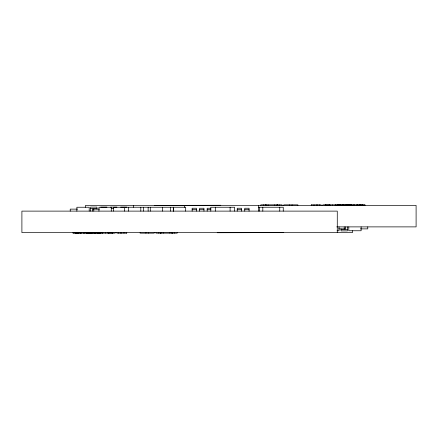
<?xml version="1.0" encoding="UTF-8"?>
<svg xmlns="http://www.w3.org/2000/svg" width="438" height="438" viewBox="0 0 438 438"><rect width="100%" height="100%" fill="white"/><g stroke="black" fill="none" stroke-linecap="round" stroke-linejoin="round"><path stroke-width="0.66" d="M220.768 205.269L154.242 205.384M100.614 207.103L106.921 207.103M110.6 207.103L116.908 207.103M120.587 207.103L126.894 207.103M258.601 207.245L283.255 207.245L283.255 211.116M210.864 208.247L207.174 208.247L207.174 211.116M90.628 208.537L96.935 208.537M111.23 208.537L113.754 208.537M77.608 209.123L70.228 209.123L70.228 211.116M99.53 209.123L92.298 209.123L92.298 211.116M192.145 209.397L196.443 209.397M199.662 209.397L203.96 209.397M207.174 209.397L210.864 209.397M237.237 209.397L241.541 209.397M244.754 209.397L249.058 209.397M336.74 226.884L416.1 226.884L416.1 205.384L85.503 205.384L85.503 207.294M338.47 228.877L345.702 228.877L345.702 226.884M360.392 228.877L367.772 228.877L367.772 226.884M341.065 229.463L347.372 229.463M337.101 230.755L339.045 230.755L339.045 226.884M217.232 232.731L283.758 232.616M365.057 205.384L365.057 204.847L322.833 204.847L322.833 205.384M364.241 204.847L364.241 205.384M363.064 204.847L363.064 205.384M362.609 204.847L362.609 205.384M362.231 204.847L362.231 205.384M362.073 204.847L362.073 205.384M361.487 204.847L361.459 205.384M361.12 226.884L361.12 230.755L348.796 230.755L348.796 226.884M360.6 204.847L360.6 205.384M360.293 204.847L360.293 205.384M359.784 204.847L359.784 205.384M359.669 204.847L359.669 205.384M359.538 204.847L359.538 205.384M359.259 204.847L359.259 205.384M358.908 204.847L358.908 205.384M357.786 204.847L357.846 205.384M357.479 204.847L357.479 205.384M356.959 204.847L356.959 205.384M356.171 204.847L356.171 205.384M354.566 204.847L354.566 205.384M354.014 204.847L354.014 205.384M353.575 204.847L353.575 205.384M352.497 230.706L352.497 232.616L21.9 232.616L21.9 211.116L337.276 211.116L337.276 232.616M352.004 204.847L352.004 205.384M351.84 204.847L351.84 205.384M351.024 204.847L351.024 205.384M350.893 204.847L350.893 205.384M350.723 204.847L350.723 205.384M350.619 204.847L350.619 205.384M350.356 204.847L350.356 205.384M349.847 204.847L349.847 205.384M349.453 204.847L349.453 205.384M349.25 204.847L349.25 205.384M349.119 204.847L349.119 205.384M348.872 204.847L348.872 205.384M348.697 204.847L348.697 205.384M348.183 204.847L348.183 205.384M347.996 204.847L347.996 205.384M347.838 204.847L347.838 205.384M347.586 204.847L347.586 205.384M347.372 226.884L347.372 230.897L341.065 230.897L341.065 228.893M347.197 204.847L347.197 205.384M346.682 204.847L346.682 205.384M346.48 204.847L346.48 205.384M346.376 204.847L346.376 205.384M346.261 204.847L346.261 205.384M345.9 204.847L345.9 205.384M345.39 204.847L345.39 205.384M344.805 204.847L344.805 205.384M344.208 226.884L344.208 228.877M344.06 204.847L344.06 205.384M343.726 204.847L343.726 205.384M343.523 204.847L343.523 205.384M343.129 204.847L343.113 205.384M342.97 204.847L342.97 205.384M342.62 204.847L342.62 205.384M342.549 204.847L342.549 205.384M341.717 204.847L341.717 205.384M340.928 204.847L340.928 205.384M340.348 204.847L340.348 205.384M340.129 204.847L340.129 205.384M339.762 204.847L339.762 205.384M339.647 204.847L339.647 205.384M338.771 204.847L338.771 205.384M338.508 204.847L338.508 205.384M338.421 204.847L338.421 205.384M338.076 204.847L338.076 205.384M337.912 204.847L337.912 205.384M337.797 204.847L337.797 205.384M337.304 204.847L337.304 205.384M336.806 204.847L336.806 205.384M335.656 204.847L335.656 205.384M335.19 204.847L335.19 205.384M332.332 204.847L332.332 205.384M330 204.847L330 205.384M329.754 204.847L329.754 205.384M328.954 204.847L328.954 205.384M328.878 204.847L328.867 205.384M327.175 204.847L327.175 205.384M326.94 204.847L326.94 205.384M326.025 204.847L326.025 205.384M325.587 204.847L325.587 205.384M325.177 204.847L325.177 205.384M321.142 205.384L321.142 204.847L311.248 204.847L311.248 205.384M319.614 204.847L319.614 205.384M317.397 204.847L317.397 205.384M316.669 204.847L316.669 205.384M314.019 204.847L314.019 205.384M311.746 204.847L311.746 205.384M297.9 205.384L297.9 204.847L283.797 204.847L283.797 205.384M292.091 204.847L292.091 205.384M289.611 204.847L289.611 205.384M282.067 205.384L282.067 204.847L260.818 204.847L260.818 205.384M279.756 207.245L279.756 211.116M279.209 204.847L279.209 205.384M277.604 204.847L277.604 205.384M277.358 204.847L277.358 205.384M276.849 204.847L276.849 205.384M274.752 204.847L274.752 205.384M268.133 204.847L268.133 205.384M266.282 204.847L266.282 205.384M265.789 204.847L265.789 205.384M265.291 204.847L265.291 205.384M263.676 204.847L263.676 205.384M262.805 207.245L262.805 211.116M259.455 207.245L259.455 211.116M258.595 205.384L258.595 211.116M249.058 211.116L249.058 208.247L244.754 208.247L244.754 211.116M241.541 211.116L241.541 208.247L237.237 208.247L237.237 211.116M234.604 211.116L234.604 207.245L210.804 207.245L210.804 211.116M230.103 207.245L230.103 211.116M215.304 207.245L215.304 211.116M203.96 211.116L203.96 208.247L199.662 208.247L199.662 211.116M196.443 211.116L196.443 208.247L192.145 208.247L192.145 211.116M185.685 211.116L185.685 207.245L113.464 207.245L113.464 211.116M184.338 205.384L184.338 207.294M177.182 232.616L177.182 233.153L155.933 233.153L155.933 232.616M174.324 232.616L174.324 233.153M173.355 207.245L173.355 211.116M173.306 207.245L173.306 211.116M172.709 232.616L172.709 233.153M172.211 232.616L172.211 233.153M171.718 232.616L171.718 233.153M170.47 207.245L170.47 211.116M169.867 232.616L169.867 233.153M163.248 232.616L163.248 233.153M162.602 207.245L162.602 211.116M161.151 232.616L161.151 233.153M160.642 232.616L160.642 233.153M160.396 232.616L160.396 233.153M158.791 232.616L158.791 233.153M154.203 232.616L154.203 233.153L140.1 233.153L140.1 232.616M150.278 207.245L150.278 211.116M148.389 232.616L148.389 233.153M148.148 207.245L148.148 211.116M145.909 232.616L145.909 233.153M143.648 207.245L143.648 211.116M140.812 207.245L140.812 211.116M133.524 205.384L133.524 207.294M128.487 207.245L128.487 211.116M126.752 232.616L126.752 233.153L116.858 233.153L116.858 232.616M126.253 232.616L126.253 233.153M124.348 207.245L124.348 211.116M123.981 232.616L123.981 233.153M121.331 232.616L121.331 233.153M120.603 232.616L120.603 233.153M118.386 232.616L118.386 233.153M115.167 232.616L115.167 233.153L72.943 233.153L72.943 232.616M112.823 232.616L112.823 233.153M112.413 232.616L112.413 233.153M111.975 232.616L111.975 233.153M111.285 211.116L111.285 207.245L98.955 207.245L98.955 211.116M111.06 232.616L111.06 233.153M110.825 232.616L110.825 233.153M109.122 232.616L109.133 233.153M109.046 232.616L109.046 233.153M108.246 232.616L108.246 233.153M108 232.616L108 233.153M105.668 232.616L105.668 233.153M102.81 232.616L102.81 233.153M102.344 232.616L102.344 233.153M101.194 232.616L101.194 233.153M100.696 232.616L100.696 233.153M100.203 232.616L100.203 233.153M100.088 232.616L100.088 233.153M99.924 232.616L99.924 233.153M99.579 232.616L99.579 233.153M99.492 232.616L99.492 233.153M99.229 232.616L99.229 233.153M98.353 232.616L98.353 233.153M98.238 232.616L98.238 233.153M97.871 232.616L97.871 233.153M97.652 232.616L97.652 233.153M97.072 232.616L97.072 233.153M96.935 209.107L96.935 207.103L90.628 207.103L90.628 211.116M96.283 232.616L96.283 233.153M95.451 232.616L95.451 233.153M95.38 232.616L95.38 233.153M95.03 232.616L95.03 233.153M94.871 232.616L94.887 233.153M94.477 232.616L94.477 233.153M94.274 232.616L94.274 233.153M93.94 232.616L93.94 233.153M93.792 209.123L93.792 211.116M93.195 232.616L93.195 233.153M92.61 232.616L92.61 233.153M92.1 232.616L92.1 233.153M91.739 232.616L91.739 233.153M91.624 232.616L91.624 233.153M91.52 232.616L91.52 233.153M91.318 232.616L91.318 233.153M90.803 232.616L90.803 233.153M90.414 232.616L90.414 233.153M90.162 232.616L90.162 233.153M90.004 232.616L90.004 233.153M89.817 232.616L89.817 233.153M89.303 232.616L89.303 233.153M89.204 211.116L89.204 207.245L76.88 207.245L76.88 211.116M89.128 232.616L89.128 233.153M88.881 232.616L88.881 233.153M88.75 232.616L88.75 233.153M88.547 232.616L88.547 233.153M88.153 232.616L88.153 233.153M87.644 232.616L87.644 233.153M87.381 232.616L87.381 233.153M87.277 232.616L87.277 233.153M87.107 232.616L87.107 233.153M86.976 232.616L86.976 233.153M86.16 232.616L86.16 233.153M85.996 232.616L85.996 233.153M84.424 232.616L84.424 233.153M83.987 232.616L83.987 233.153M83.434 232.616L83.434 233.153M81.829 232.616L81.829 233.153M81.041 232.616L81.041 233.153M80.521 232.616L80.521 233.153M80.214 232.616L80.214 233.153M80.154 232.616L80.154 233.153M79.092 232.616L79.092 233.153M78.741 232.616L78.741 233.153M78.462 232.616L78.462 233.153M78.331 232.616L78.331 233.153M78.216 232.616L78.216 233.153M77.707 232.616L77.707 233.153M77.4 232.616L77.4 233.153M75.927 232.616L75.927 233.153M75.769 232.616L75.769 233.153M75.391 232.616L75.391 233.153M74.936 232.616L74.936 233.153M73.759 232.616L73.759 233.153M348.358 205.384L348.358 204.847L348.314 205.384M89.686 233.153L89.686 232.616L89.642 233.153M76.541 233.153L76.541 232.616L76.513 233.153"/></g></svg>
